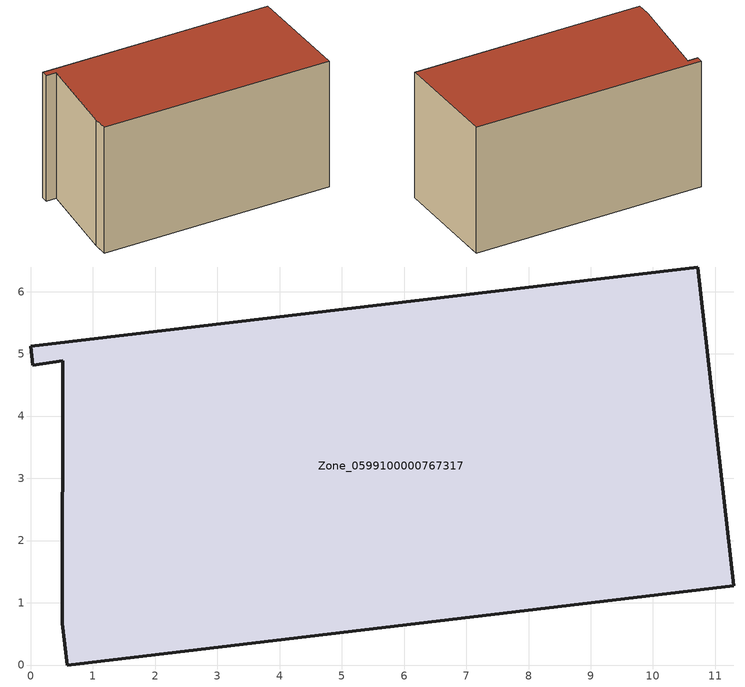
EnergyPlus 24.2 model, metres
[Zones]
Zone_0599100000767317
 floor ground (C_G): 0.51,0.67 0.52,4.89 0.03,4.82 0,5.13 10.72,6.4 11.3,1.27 0.59,0 z0
 wall outside (C_F): 0,5.13 0.03,4.82 0.52,4.89 0.51,0.67 0.59,0 11.3,1.27 10.72,6.4 0,5.13 z0:6.05
 roof outside (C_R): 0.52,4.89 0.51,0.67 0.59,0 11.3,1.27 10.72,6.4 0,5.13 0.03,4.82 z6.05
[BUILDING]
Pand.0599100000767317: North Axis=0; Terrain=City; Loads Convergence Tolerance Value=0.04; Temperature Convergence Tolerance Value=0.4; Solar Distribution=FullExterior; Maximum Number of Warmup Days=25; Minimum Number of Warmup Days=1
[Site:Location]
Rotterdam.The.Hague.AP_ZH_NLD Design_Conditions: Latitude=51.96; Longitude=4.45; Time Zone=1; Elevation=-4.5
[SITE:GROUNDTEMPERATURE:BUILDINGSURFACE]
18, 18, 18, 18, 18, 18, 18, 18, 18, 18, 18, 18
[MATERIAL] Thermal Absorptance=0.9; Solar Absorptance=0.7; Visible Absorptance=0.7
Name | Roughness | Thickness | Conductivity | Density | Specific Heat
G.TI.2006-2014 | MediumSmooth | 0.15 | 0.06 | 540 | 1210
F.TI.2006-2014 | Rough | 0.3 | 0.12 | 1920 | 840
R.TI.2006-2014 | MediumRough | 0.2 | 0.08 | 1500 | 1000
[CONSTRUCTION]
C_G: G.TI.2006-2014
C_F: F.TI.2006-2014
C_R: R.TI.2006-2014
[ZONE]
Zone_0599100000767317: Type=1; Multiplier=1; Ceiling Height=Autocalculate; Volume=Autocalculate; Floor Area=autocalculate; Part of Total Floor Area=Yes
[ZONEINFILTRATION:DESIGNFLOWRATE]
Infil_Zone_0599100000767317: Zone or ZoneList or Space or SpaceList=Zone_0599100000767317; Schedule=AlwaysOn; Design Flow Rate Calculation Method=Flow/Area; Flow Rate per Floor Area=0.0015; Constant Term Coefficient=1; Temperature Term Coefficient=0; Velocity Term Coefficient=0; Velocity Squared Term Coefficient=0
[HVACTEMPLATE:ZONE:IDEALLOADSAIRSYSTEM]
Zone_0599100000767317: Maximum Heating Supply Air Temperature=50; Minimum Cooling Supply Air Temperature=13; Maximum Heating Supply Air Humidity Ratio=0.0156; Minimum Cooling Supply Air Humidity Ratio=0.0077; Heating Limit=NoLimit; Cooling Limit=NoLimit; Dehumidification Control Type=ConstantSensibleHeatRatio; Cooling Sensible Heat Ratio=0.7; Dehumidification Setpoint=60; Humidification Control Type=None; Humidification Setpoint=30; Outdoor Air Method=None; Outdoor Air Flow Rate per Person=0.00944; Outdoor Air Flow Rate per Zone Floor Area=0; Outdoor Air Flow Rate per Zone=0; Demand Controlled Ventilation Type=None; Outdoor Air Economizer Type=NoEconomizer; Heat Recovery Type=None; Sensible Heat Recovery Effectiveness=0.7; Latent Heat Recovery Effectiveness=0.65
[ZONECONTROL:THERMOSTAT]
ThermostatControl_Zone_0599100000767317: Zone or ZoneList=Zone_0599100000767317; Control Type Schedule=DualSetpointControlType; Control 1=Thermostat_Zone_0599100000767317; Temperature Difference Between Cutout And Setpoint=0
[THERMOSTATSETPOINT:DUALSETPOINT]
Thermostat_Zone_0599100000767317: Heating Setpoint Temperature Schedule=HeatingSetpoint_Zone_0599100000767317; Cooling Setpoint Temperature Schedule=CoolingSetpoint_Zone_0599100000767317
[SCHEDULE:COMPACT]
HeatingSetpoint_Zone_0599100000767317: Through: 12/31, For: AllDays, Until: 24:00, 21
CoolingSetpoint_Zone_0599100000767317: Through: 12/31, For: AllDays, Until: 24:00, 24
DualSetpointControlType: Through: 12/31, For: AllDays, Until: 24:00, 4
AlwaysOn: Through: 12/31, For: AllDays, Until: 24:00, 1
